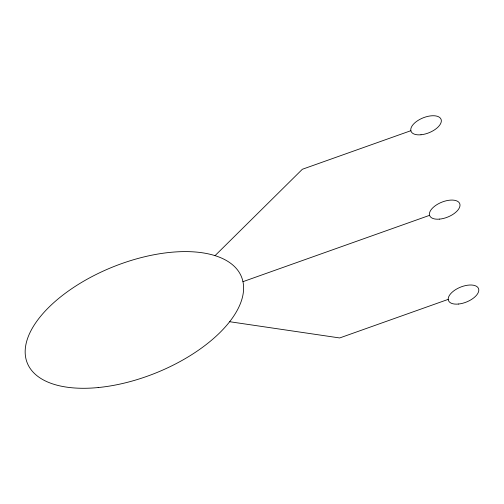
<?xml version="1.0" encoding="UTF-8"?>
<svg xmlns="http://www.w3.org/2000/svg" width="504" height="504" viewBox="0 0 504 504"><rect width="100%" height="100%" fill="white"/><g stroke="black" fill="none" stroke-linecap="round" stroke-linejoin="round"><path stroke-width="0.76" d="M215.038 255.648L302.356 169.268L410.861 130.7M242.953 281.673L429.603 215.328M448.195 299.382L339.683 337.951L229.66 321.716M420.991 134.763A16.166 8.007 -21.9 0 0 441.082 119.347A16.166 8.007 -21.9 0 0 416.09 121.785A16.166 8.007 -21.9 0 0 420.991 134.763M458.451 304.038A16.166 8.007 -21.9 0 0 478.542 288.622A16.166 8.007 -21.9 0 0 453.55 291.054A16.166 8.007 -21.9 0 0 458.451 304.038M439.652 219.108A16.166 8.007 -21.9 0 0 459.749 203.692A16.166 8.007 -21.9 0 0 434.757 206.123A16.166 8.007 -21.9 0 0 439.652 219.108M98.198 387.551A115.454 57.204 -21.9 0 0 241.725 277.452A115.454 57.204 -21.9 0 0 63.22 294.84A115.454 57.204 -21.9 0 0 98.198 387.551"/></g></svg>
